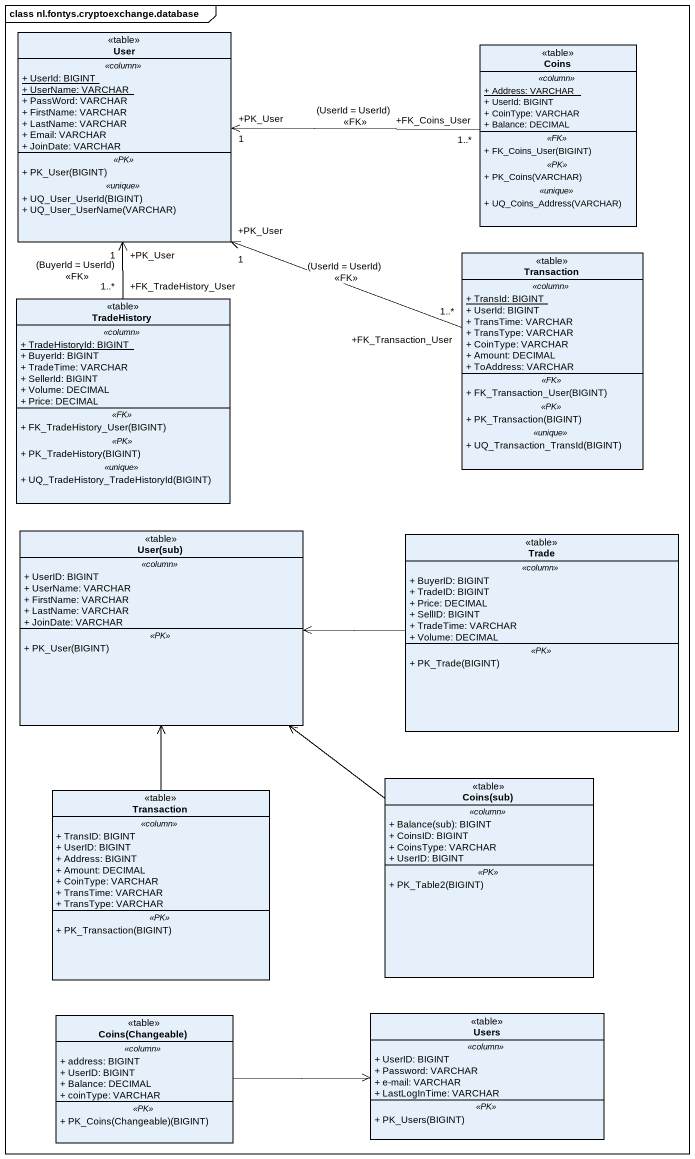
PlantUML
@startuml
mainframe class nl.fontys.cryptoexchange.database
hide circle
hide empty members
skinparam classAttributeIconSize 0
class User <<table>> {
  .. <<column>> ..
  {static} + UserId: BIGINT
  {static} + UserName: VARCHAR
  + PassWord: VARCHAR
  + FirstName: VARCHAR
  + LastName: VARCHAR
  + Email: VARCHAR
  + JoinDate: VARCHAR
  .. <<PK>> ..
  + PK_User(BIGINT)
  .. <<unique>> ..
  + UQ_User_UserId(BIGINT)
  + UQ_User_UserName(VARCHAR)
}
class Coins <<table>> {
  .. <<column>> ..
  {static} + Address: VARCHAR
  + UserId: BIGINT
  + CoinType: VARCHAR
  + Balance: DECIMAL
  .. <<FK>> ..
  + FK_Coins_User(BIGINT)
  .. <<PK>> ..
  + PK_Coins(VARCHAR)
  .. <<unique>> ..
  + UQ_Coins_Address(VARCHAR)
}
class Transaction <<table>> {
  .. <<column>> ..
  {static} + TransId: BIGINT
  + UserId: BIGINT
  + TransTime: VARCHAR
  + TransType: VARCHAR
  + CoinType: VARCHAR
  + Amount: DECIMAL
  + ToAddress: VARCHAR
  .. <<FK>> ..
  + FK_Transaction_User(BIGINT)
  .. <<PK>> ..
  + PK_Transaction(BIGINT)
  .. <<unique>> ..
  + UQ_Transaction_TransId(BIGINT)
}
class TradeHistory <<table>> {
  .. <<column>> ..
  {static} + TradeHistoryId: BIGINT
  + BuyerId: BIGINT
  + TradeTime: VARCHAR
  + SellerId: BIGINT
  + Volume: DECIMAL
  + Price: DECIMAL
  .. <<FK>> ..
  + FK_TradeHistory_User(BIGINT)
  .. <<PK>> ..
  + PK_TradeHistory(BIGINT)
  .. <<unique>> ..
  + UQ_TradeHistory_TradeHistoryId(BIGINT)
}
class "User(sub)" as User_sub <<table>> {
  .. <<column>> ..
  + UserID: BIGINT
  + UserName: VARCHAR
  + FirstName: VARCHAR
  + LastName: VARCHAR
  + JoinDate: VARCHAR
  .. <<PK>> ..
  + PK_User(BIGINT)
}
class Trade <<table>> {
  .. <<column>> ..
  + BuyerID: BIGINT
  + TradeID: BIGINT
  + Price: DECIMAL
  + SellID: BIGINT
  + TradeTime: VARCHAR
  + Volume: DECIMAL
  .. <<PK>> ..
  + PK_Trade(BIGINT)
}
class "Coins(sub)" as Coins_sub <<table>> {
  .. <<column>> ..
  {field} + Balance(sub): BIGINT
  + CoinsID: BIGINT
  + CoinsType: VARCHAR
  + UserID: BIGINT
  .. <<PK>> ..
  + PK_Table2(BIGINT)
}
class "Transaction" as Transaction_2 <<table>> {
  .. <<column>> ..
  + TransID: BIGINT
  + UserID: BIGINT
  + Address: BIGINT
  + Amount: DECIMAL
  + CoinType: VARCHAR
  + TransTime: VARCHAR
  + TransType: VARCHAR
  .. <<PK>> ..
  + PK_Transaction(BIGINT)
}
class "Coins(Changeable)" as Coins_Changeable <<table>> {
  .. <<column>> ..
  + address: BIGINT
  + UserID: BIGINT
  + Balance: DECIMAL
  + coinType: VARCHAR
  .. <<PK>> ..
  + PK_Coins(Changeable)(BIGINT)
}
class Users <<table>> {
  .. <<column>> ..
  + UserID: BIGINT
  + Password: VARCHAR
  + e-mail: VARCHAR
  + LastLogInTime: VARCHAR
  .. <<PK>> ..
  + PK_Users(BIGINT)
}
Coins "+FK_Coins_User\n1..*" -left-> "+PK_User\n1" User : (UserId = UserId)\n<<FK>>
Transaction "+FK_Transaction_User\n1..*" -left-> "+PK_User\n1" User : (UserId = UserId)\n<<FK>>
TradeHistory "+FK_TradeHistory_User\n1..*" -up-> "+PK_User\n1" User : (BuyerId = UserId)\n<<FK>>
Trade -left-> User_sub
Coins_sub -up-> User_sub
Transaction_2 -up-> User_sub
Coins_Changeable -right-> Users
@enduml
